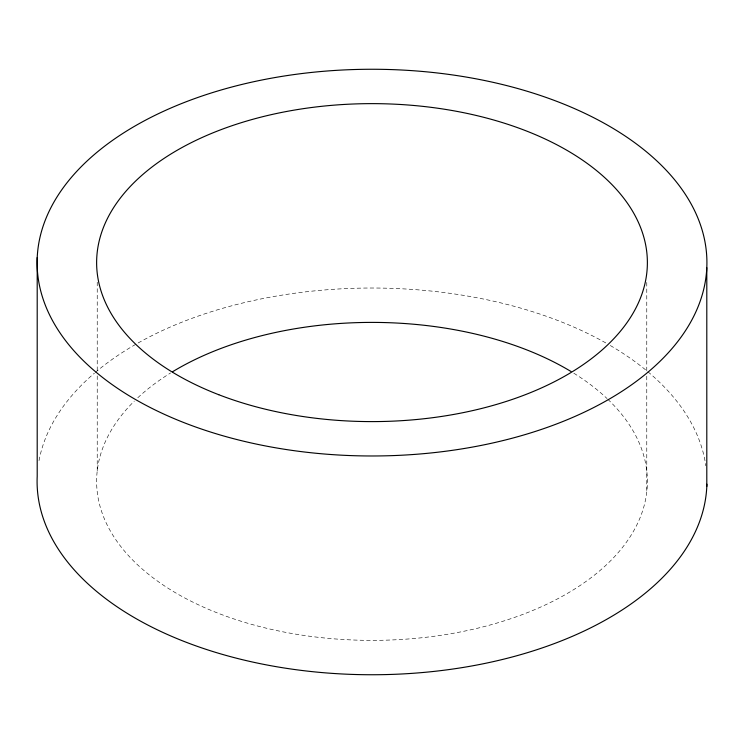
<?xml version="1.0" encoding="UTF-8"?>
<svg xmlns="http://www.w3.org/2000/svg" width="744" height="744" viewBox="0 0 744 744"><rect width="100%" height="100%" fill="white"/><g stroke="black" fill="none" stroke-linecap="round" stroke-linejoin="round"><path stroke-width="0.56" stroke-dasharray="3.72 2.79" d="M646.769 282.432L646.769 371.563M646.769 376.185L646.769 491.942M97.231 282.153L97.231 371.284M97.231 375.915L97.231 470.831M607.867 399.333A275.373 158.983 0 0 1 551.22 602.091A275.373 158.983 0 0 1 195.486 603.412A275.373 158.983 0 0 1 134.329 401.09M137.78 397.77A275.373 158.983 0 0 1 170.599 372.958M573.791 373.2A275.373 158.983 0 0 1 607.048 398.552M39.014 460.648A334.912 193.366 0 0 1 94.442 373.172M95.279 372.465A334.912 193.366 0 0 1 606.509 343.328M610.312 345.523A334.912 193.366 0 0 1 647.001 371.014M647.885 371.749A334.912 193.366 0 0 1 705.824 465.791"/><path stroke-width="1.12" d="M706.8 267.691A334.912 193.366 0 0 1 196.983 427.474A334.912 193.366 0 0 1 212.217 92.684A334.912 193.366 0 0 1 706.8 267.691L706.8 486.464M37.2 257.536L37.2 476.309A334.912 193.366 0 0 0 365.183 674.706A334.912 193.366 0 0 0 706.884 484.186M172.627 371.712A275.373 158.983 0 0 1 571.001 371.498M218.782 394.72A275.373 158.983 0 0 0 646.769 273.169A275.373 158.983 0 0 0 250.449 119.961A275.373 158.983 0 0 0 218.782 394.72"/></g></svg>
